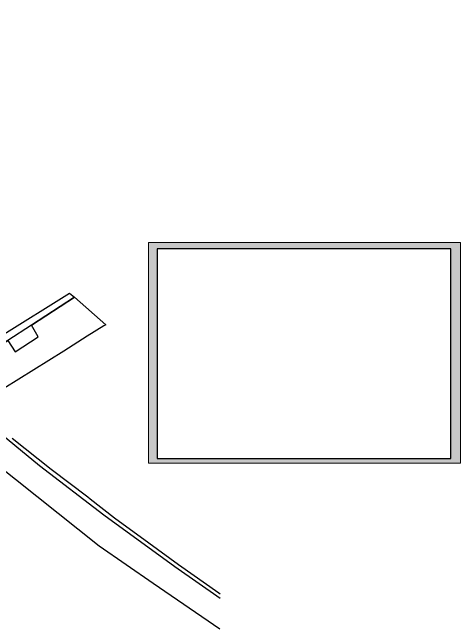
# Model space of a CAD drawing. Header units: millimetres. Extents: x 465413 to 906494, y 3230838 to 3487418.
# Drawn here: x 755740 to 906494, y 3279911 to 3487371 of the extents above; entities that cross this region are included whole.
import ezdxf

# ---------------------------------------------------------------- set-up
doc = ezdxf.new("R2010")
doc.units = ezdxf.units.MM
doc.header["$LTSCALE"] = 500
for name, color, linetype in [('MUR_POH', 64, 'Continuous'), ('P', 250, 'Continuous'), ('PLO_LIN', 6, 'Continuous'), ('POP', 7, 'Continuous'), ('RAM_100', 160, 'Continuous')]:
    doc.layers.add(name, color=color, linetype=linetype)

# ---------------------------------------------------------------- blocks, each defined once
blk = doc.blocks.new('Z_RAM_A_3_hp 1220')
at = {"layer": 'PLO_LIN'}
h = blk.add_hatch(color=252, dxfattribs=at)
h.set_gradient(color1=(255, 255, 255), one_color=1)
h.paths.add_polyline_path([(-297, -420), (0, -420), (0, 0), (-297, 0)])
h.paths.add_polyline_path([(-288.5, -408), (-6.5, -408), (-6.5, -13), (-288.5, -13)], flags=16)
at = {"layer": 'POP', "linetype": 'Continuous'}
blk.add_lwpolyline([(-288.5, -408), (-6.5, -408), (-6.5, -13), (-288.5, -13)], close=True, dxfattribs=at)
at = {"layer": 'RAM_100', "color": 2, "linetype": 'Continuous', "lineweight": 0}
blk.add_lwpolyline([(-297, -420), (0, -420), (0, 0), (-297, 0)], close=True, dxfattribs=at)
at = {"layer": 'RAM_100', "linetype": 'Continuous'}
blk.add_lwpolyline([(-288.5, -13), (-288.5, -408), (-6.5, -408), (-6.5, -13)], close=True, dxfattribs=at)

msp = doc.modelspace()

# ---------------------------------------------------------------- linework, layer by layer
at = {"layer": 'P', "color": 1, "linetype": 'Continuous'}
for points in [[(567931, 3487371), (593364, 3462681), (622503, 3438459), (721890, 3358003), (784887, 3307772), (803130, 3295209), (825549, 3279911)], [(825591, 3290110), (810336, 3300688), (786548, 3318132), (764879, 3334710), (731585, 3362076), (676306, 3406394), (633418, 3440796), (596530, 3472160), (580531, 3487319)]]:
    msp.add_lwpolyline(points, dxfattribs=at)
at = {"layer": 'P', "color": 252, "linetype": 'Continuous'}
for points in [[(754184, 3376965), (731905, 3363080), (730294, 3364947), (752013, 3378481), (774983, 3392866), (776596, 3391482), (762189, 3382050), (754184, 3376965)], [(787129, 3382208), (786551, 3381838), (780860, 3378362), (773097, 3373276), (742664, 3354418), (731905, 3363080), (754184, 3376965), (756662, 3373083), (764425, 3378169), (762189, 3382050), (776596, 3391482), (787129, 3382208)], [(755723, 3343998), (768820, 3333577), (781084, 3324277), (781881, 3323660), (790100, 3317242), (801678, 3308838), (811568, 3301539), (825152, 3292010), (825598, 3291692)]]:
    msp.add_lwpolyline(points, dxfattribs=at)

# ---------------------------------------------------------------- block references
at = {"layer": 'MUR_POH', "ltscale": 0.3, "xscale": 250, "yscale": 250, "zscale": 250, "rotation": 270.0000000000635}
msp.add_blockref('Z_RAM_A_3_hp 1220', (906494, 3335610), dxfattribs=at)

doc.saveas('drawing.dxf')
